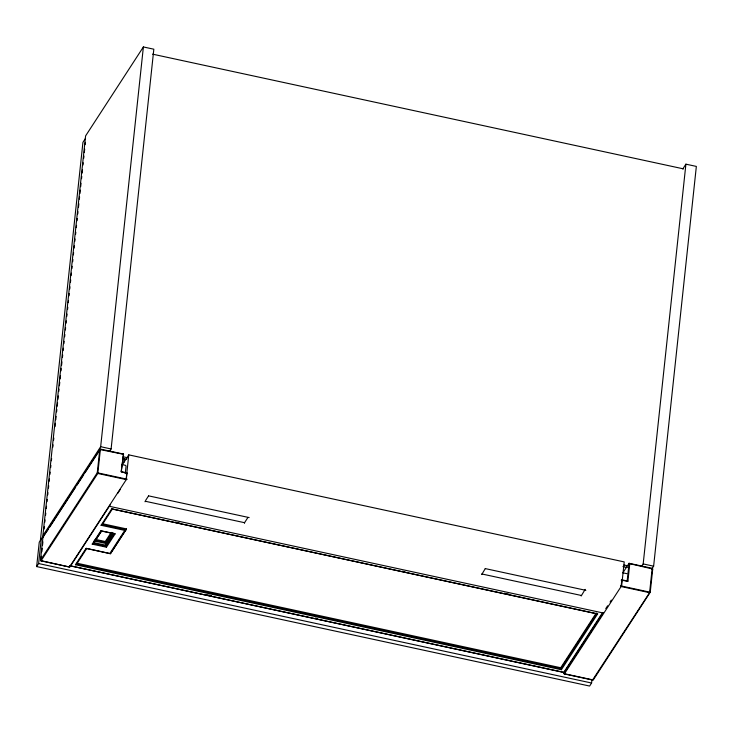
<?xml version="1.0" encoding="UTF-8"?>
<svg xmlns="http://www.w3.org/2000/svg" width="733" height="733" viewBox="0 0 733 733"><rect width="100%" height="100%" fill="white"/><g stroke="black" fill="none" stroke-linecap="round" stroke-linejoin="round"><path stroke-width="1.1" d="M36.65 566.582L39.252 542.191L41.231 539.158L38.62 563.54L36.65 566.582L589.616 686.051L591.595 683.019L591.943 679.693M43.614 533.551L43.366 535.823L40.388 540.413L82.93 142.349L85.312 138.684M44.099 529.006L44.337 526.725M44.823 522.18L45.07 519.908M45.556 515.354L45.794 513.082M46.28 508.528L46.527 506.256M47.013 501.711L47.251 499.43M47.746 494.885L47.984 492.613M48.47 488.059L48.717 485.787M49.203 481.233L49.441 478.961M49.926 474.416L50.174 472.134M50.659 467.59L50.898 465.318M51.383 460.764L51.631 458.491M52.849 447.121L53.088 444.839M53.573 440.295L53.821 438.022M55.03 426.643L55.396 423.234M55.763 419.826L56.129 416.408M56.615 411.864L56.853 409.582M57.22 406.174L57.586 402.765M57.953 399.348L58.319 395.939M58.805 391.385L59.043 389.113M59.41 385.705L59.776 382.287M60.143 378.879L60.5 375.47M60.986 370.916L61.233 368.644M61.599 365.226L61.966 361.818M62.452 357.273L62.69 354.992M63.175 350.447L63.423 348.175M63.908 343.621L64.147 341.349M64.632 336.795L64.88 334.523M65.365 329.978L65.613 327.697M66.098 323.152L66.337 320.88M66.822 316.326L67.07 314.054M67.555 309.5L67.793 307.228M68.279 302.683L68.526 300.402M69.012 295.857L69.25 293.585M69.745 289.031L69.983 286.759M70.469 282.205L70.716 279.933M71.202 275.388L71.44 273.107M71.926 268.562L72.173 266.29M72.659 261.736L72.897 259.464M73.382 254.91L73.63 252.638M74.115 248.093L74.363 245.812M74.848 241.267L75.087 238.995M75.572 234.441L75.82 232.169M76.305 227.615L76.544 225.343M77.029 220.789L77.277 218.516M77.762 213.972L78.01 211.69M78.495 207.146L78.852 203.737M79.338 199.184L79.585 196.911M79.952 193.494L80.318 190.085M80.676 186.677L81.042 183.259M81.528 178.715L81.775 176.442M82.142 173.025L82.499 169.616M82.985 165.062L83.232 162.79M83.718 158.246L83.965 155.964M84.322 152.556L84.689 149.147M85.175 144.593L85.422 142.321M41.121 558.409L41.36 556.191M41.836 551.766L42.193 548.44M42.541 545.123L42.899 541.797M143.384 46.949L85.596 135.907L42.88 535.667L100.659 446.699L143.384 46.949L153.829 49.203L111.104 448.962L109.858 450.877M106.083 542.374L105.781 545.205L106.45 547.203L115.127 533.853L100.888 530.774L92.211 544.133L106.45 547.203M123.538 454.075L100.412 449.082L99.752 449.512L42.981 536.941L40.489 560.186L41.021 560.882L69.498 567.03L126.278 479.611L127.001 472.803L121.211 471.786L123.538 454.075L121.211 471.786L127.533 473.5M124.051 462.138L124.418 458.766M125.27 473.582L126.076 466.041L125.545 465.345L121.742 464.53M126.232 478.676L128.779 454.863L624.214 561.909L621.666 585.722M145.052 501.784L145.116 501.216L244.538 522.693L247.91 517.489M244.474 523.261L244.538 522.693M481.746 574.525L485.182 568.753M581.168 596.011L585.172 589.369M621.19 580.16L627.906 581.269L627.237 580.307L629.061 563.301L652.196 568.295L652.727 568.991L650.235 592.246L593.464 679.665L592.805 680.105L564.337 673.948L563.805 673.26L603.305 612.44M622.885 572.803L629.061 563.301L629.784 563.695L627.906 581.269L621.841 579.721L621.117 586.528L564.337 673.948L563.805 673.26M641.943 565.839L643.18 563.924L685.905 164.165L696.35 166.418L653.625 566.178L651.765 569.046M43.632 536.501L43.375 537.371L42.981 536.941L48.57 528.896M101.191 531.434L93.366 543.547L92.211 544.133M112.635 508.61L102.226 524.691L102.776 523.793L126.507 528.914L110.417 553.754L86.091 548.348L75.444 564.74L561.386 669.733L597.661 613.878L111.718 508.885L101.081 525.277L124.802 530.399L125.957 529.822L102.226 524.691L101.081 525.277M49.798 527L75.719 487.088M76.956 485.191L83.745 474.737M84.982 472.831L100.412 449.082L97.801 473.463L41.021 560.882L40.489 560.186L97.269 472.767L99.752 449.512L123.089 454.213M122.054 465.226L128.779 454.863M40.892 560.617L69.498 567.03L70.148 566.6L110.262 504.826M117.674 493.428L120.139 489.626M86.686 548.623L76.599 564.153L75.444 564.74M101.117 531.26L95.803 539.461L105.286 541.513L105.964 543.51L94.099 540.945M115.127 533.853L101.484 531.049L93.366 543.547L105.928 546.259L114.046 533.761L113.661 533.065L105.781 545.205L93.916 542.64M105.286 541.513L111.205 532.405M111.7 533.386L105.818 542.447L94.649 540.038M106.688 541.44L108.511 538.636M109.721 536.767L112.149 533.028M105.964 543.51L112.635 533.23M86.091 548.348L109.822 553.47L124.802 530.399M126.507 528.914L110.417 553.754L109.822 553.47M145.675 500.346L148.497 496.012M682.799 168.947L685.905 164.165M561.386 669.733L560.718 667.736L596.204 613.09L597.661 613.878M563.769 672.326L564.364 672.601L69.626 565.702L563.769 672.326L602.407 612.825L109.345 506.292M605.77 608.637L607.62 605.788M610.085 601.985L611.322 600.089M564.978 671.639L570.586 663.017M573.069 659.187L578.667 650.565M581.159 646.735L584.274 641.943M585.511 640.028L586.757 638.113M589.25 634.283L592.356 629.491M593.602 627.576L595.471 624.699M597.34 621.822L600.446 617.039M626.587 580.747L627.237 580.307M69.36 566.774L70.148 566.6M593.464 679.665L592.667 679.839L649.585 592.676L652.196 568.295M152.556 54.15L683.458 168.865M100.659 446.699L111.104 448.962M643.18 563.924L653.625 566.178M629.784 563.695L652.727 568.991M123.245 456.806L127.716 457.777M623.975 564.996L627.32 565.72M123.309 458.666L126.662 459.389M622.922 566.618L627.393 567.58M623.105 572.849L626.907 573.673M148.542 495.847L249.147 517.58M485.228 568.588L585.841 590.331M481.801 573.957L581.223 595.443M175.324 522.153L179.796 523.124M402.554 571.254L404.79 571.74M504.414 593.263L508.894 594.234M560.718 667.736L77.148 563.256L76.599 564.153L560.864 668.789L596.58 613.796L111.718 508.885M206.807 594.729L211.278 595.691M315.282 618.166L317.517 618.652M564.199 673.691L591.577 679.601M38.62 563.54L591.595 683.019M100.888 530.774L101.484 531.049M121.724 471.09L122.255 471.786M126.928 479.171L126.278 479.611L97.801 473.463L97.269 472.767L126.928 479.171M650.235 592.246L649.585 592.676L621.117 586.528L620.576 585.832L650.235 592.246"/></g></svg>
